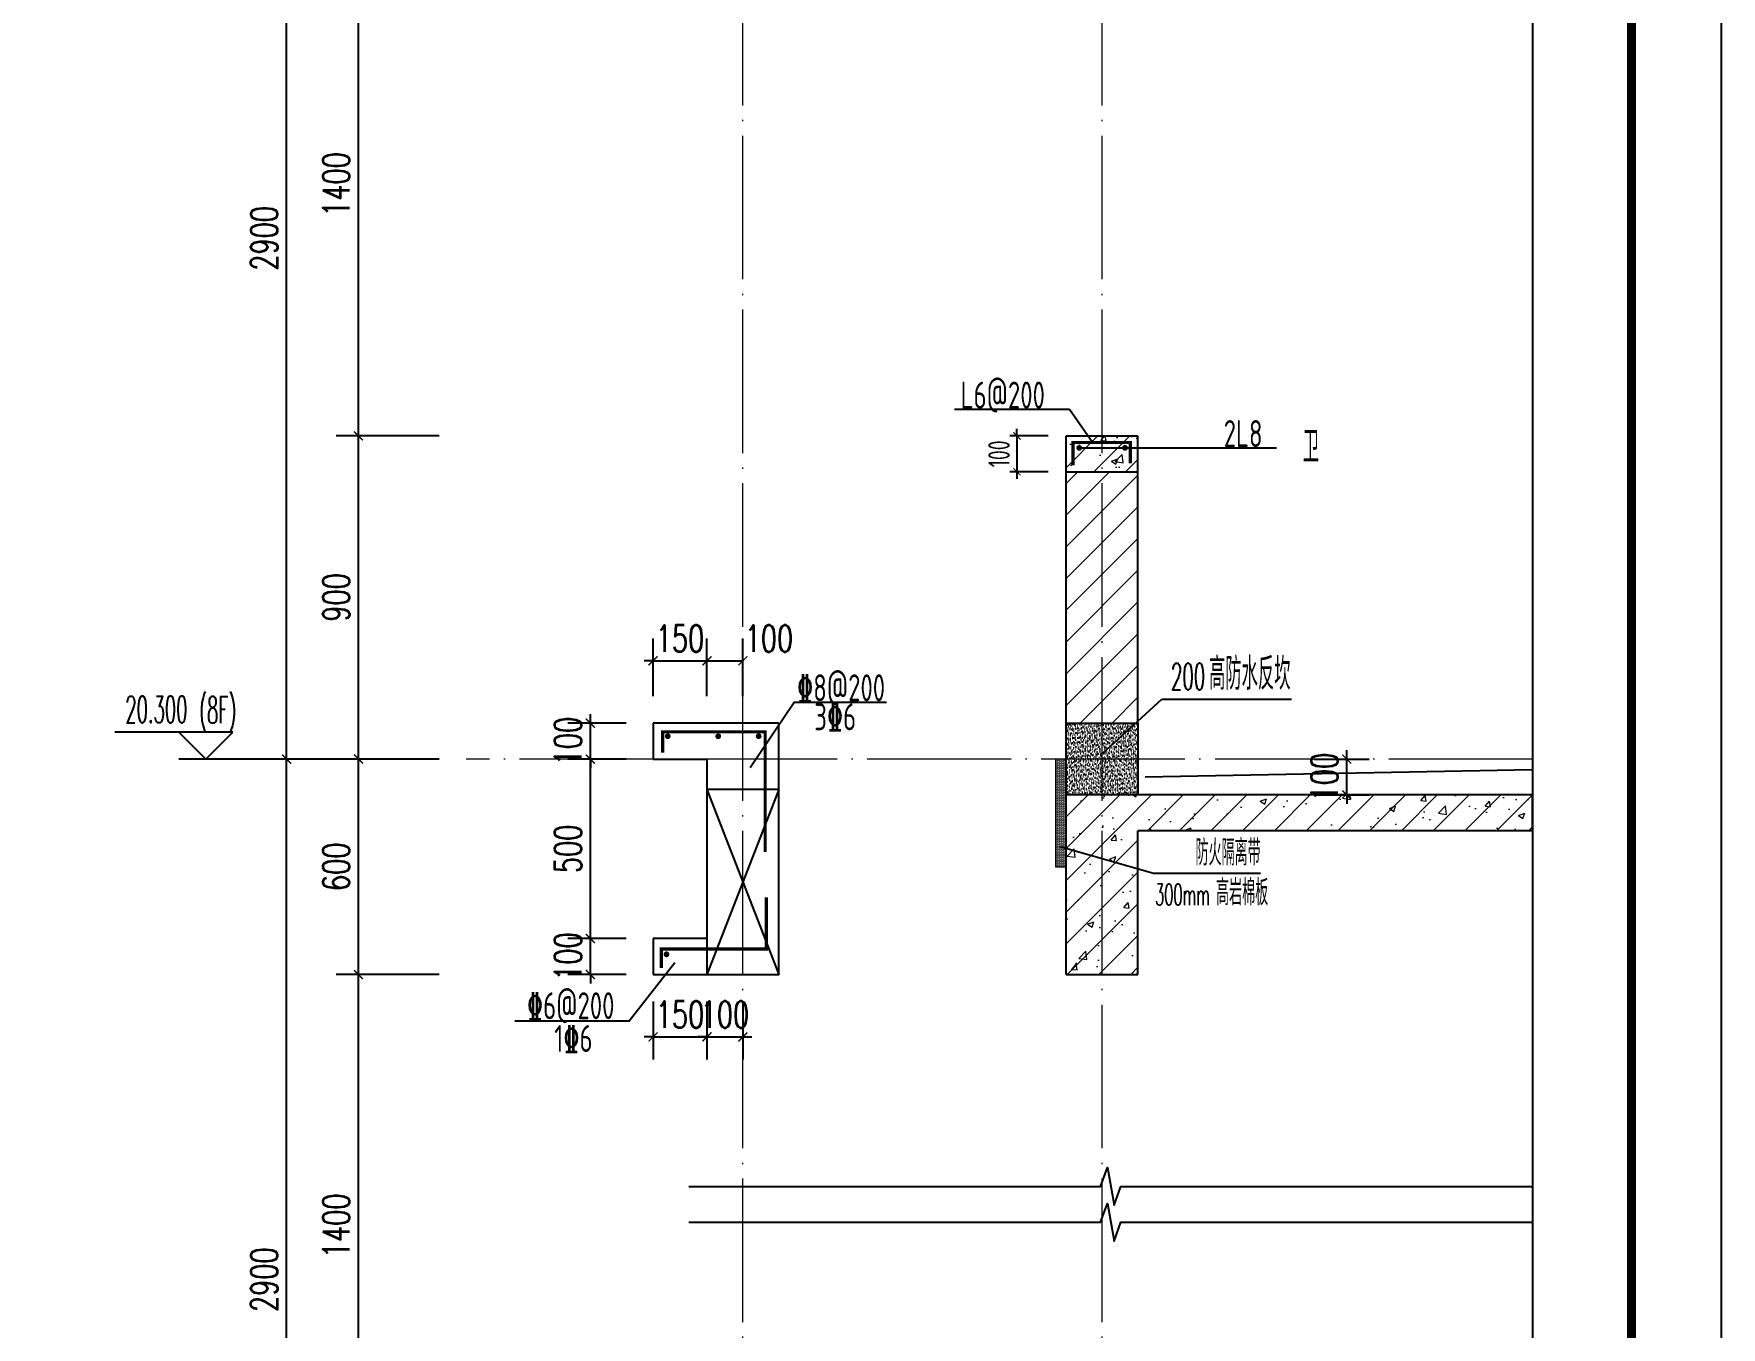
# Model space of a CAD drawing. Extents: x -1058961 to 23600, y -449123 to 2751847.
# Drawn here: x -27609 to -22911, y -22885 to -19283 of the extents above; entities that cross this region are included whole.
import ezdxf

# ---------------------------------------------------------------- set-up
doc = ezdxf.new("R2010")
doc.units = 0
doc.header["$LTSCALE"] = 1000
doc.linetypes.add('DOTE', pattern=[2.4200000000000004, 2, -0.2, 0.02, -0.2])
doc.layers.get('0').update_dxf_attribs({"linetype": 'CONTINUOUS'})
doc.layers.get('DEFPOINTS').update_dxf_attribs({"linetype": 'CONTINUOUS'})
for name, color, linetype in [('DIM', 2, 'CONTINUOUS'), ('DIM_ELEV', 3, 'CONTINUOUS'), ('DIM_IDEN', 67, 'CONTINUOUS'), ('DIM_SYMB', 3, 'CONTINUOUS'), ('PUB_DIM', 3, 'CONTINUOUS'), ('PUB_TEXT', 2, 'CONTINUOUS'), ('REIN', 6, 'CONTINUOUS'), ('S-大样-砼线', 7, 'CONTINUOUS'), ('S-引出线', 40, 'CONTINUOUS'), ('TEXT', 2, 'CONTINUOUS'), ('WALL', 5, 'CONTINUOUS'), ('yichutu', 7, 'CONTINUOUS'), ('看线', 251, 'CONTINUOUS'), ('立面-看线', 251, 'CONTINUOUS')]:
    doc.layers.add(name, color=color, linetype=linetype)
for name, color, linetype, lineweight in [('DOTE', 19, 'DOTE', 9), ('PUB_HATCH', 8, 'CONTINUOUS', 9), ('内粉刷', 37, 'CONTINUOUS', 9), ('图框', 9, 'CONTINUOUS', 18)]:
    doc.layers.add(name, color=color, linetype=linetype, lineweight=lineweight)
doc.styles.add('_TCH_DIM', font='SIMPLEX.shx', dxfattribs={"width": 0.7, "bigfont": 'GBCBIG.shx'})
doc.styles.add('_TCH_DIM_T3', font='SIMPLEX', dxfattribs={"width": 0.7058823529411765, "bigfont": 'GBCBIG'})
doc.styles.add('DIM_FONT_T3', font='SIMPLEX', dxfattribs={"width": 0.7058823529411765, "bigfont": 'GBCBIG'})
doc.styles.add('TSSD_DIMENSION', font='Tssdeng.shx', dxfattribs={"width": 0.7, "bigfont": 'tssdchn.shx'})
doc.styles.add('TSSD_REIN', font='tssdeng.shx', dxfattribs={"width": 0.7, "height": 300, "bigfont": 'tssdchn.shx'})
doc.styles.add('w', font='tssdeng.shx', dxfattribs={"width": 0.8, "bigfont": 'tssdchn.shx'})
doc.dimstyles.new('_TCH_ARCH&&25', dxfattribs={"dimtxt": 74.375, "dimasz": 25, "dimexe": 62.5, "dimexo": 75, "dimgap": 25, "dimtad": 1, "dimdec": 0, "dimzin": 0, "dimdsep": 46, "dimtxsty": '_TCH_DIM_T3', "dimblk": 'ARCHTICK', "dimcen": 0.09, "dimclrt": 7, "dimazin": 0, "dimtfac": 1, "dimtdec": 0, "dimtix": 1, "dimtmove": 2, "dimatfit": 3, "dimldrblk": 'ARCHTICK', "dimfxl": 0, "dimtolj": 1, "dimtzin": 0, "dimarcsym": 0})
doc.dimstyles.new('TSSD_20_20', dxfattribs={"dimtxt": 60, "dimasz": 20, "dimexe": 20, "dimexo": 50, "dimgap": 20, "dimtad": 1, "dimdec": 0, "dimzin": 0, "dimdsep": 46, "dimtxsty": 'TSSD_DIMENSION', "dimblk": 'ARCHTICK', "dimblk1": 'ARCHTICK', "dimblk2": 'ARCHTICK', "dimcen": 0, "dimdle": 20, "dimclrt": 7, "dimadec": 0, "dimazin": 0, "dimtfac": 1, "dimtdec": 0, "dimtix": 1, "dimtmove": 2, "dimatfit": 3, "dimfxl": 0, "dimtolj": 1, "dimtzin": 0, "dimarcsym": 0})
pattern_1 = [(45, (0, 0), (-44.19417382415921, 44.19417382415922), []), (49.99999999999999, (0, 0), (179.3150456501884, -15.68803374564878), [18.75, -206.25]), (355, (0, 0), (-34.68783340325, 188.048033425003), [15, -165]), (100.4514, (14.94292, -1.307335), (144.6273454285054, 172.3598855152384), [15.9350475, -175.285528]), (46.18420000000002, (0, 50), (266.8102621564111, -41.37975358225452), [28.125, -309.3749999999999]), (96.6356, (22.23418625, 46.55167325), (233.6656763871758, 243.5294677251104), [23.902572, -262.92825]), (351.1842, (0, 50), (233.6654862834068, 243.5296502313311), [22.5, -247.5]), (21, (25, 37.5), (149.2267630296154, -100.6547226663347), [18.75, -206.25]), (326.0000000000001, (25, 37.5), (60.82883298039543, 181.2875112617133), [15, -165]), (71.4514, (37.43555825, 29.1120985), (210.0556571453725, 80.6326241774881), [15.9350475, -175.285528]), (37.50000000000001, (0, 0), (3.039963829322667, 83.22346345782788), [0, -163, 0, -167.5, 0, -165.625]), (7.499999999999999, (0, 0), (65.76738436053715, 98.60292797059006), [0, -95.5, 0, -159.25, 0, -63.125]), (327.5, (-55.75, 0), (133.4556090431022, -5.638717933594939), [0, -62.5, 0, -195, 0, -258.75]), (317.5, (-80.75, 0), (145.7965423355966, 25.02624558307943), [0, -81.25, 0, -129.5, 0, -183.75])]

# ---------------------------------------------------------------- blocks, each defined once
blk = doc.blocks.new('GFDDDDRG')
at = {"layer": '图框'}
blk.add_lwpolyline([(923309.7791572664, -107436.9617041193), (923309.7791572663, -159999.4617041193), (893609.7791572664, -159999.4617041193), (893609.7791572665, -107436.9617041193)], close=True, dxfattribs=at)
blk.add_lwpolyline([(923309.7791572664, -107436.9617041193), (923309.7791572663, -159999.4617041193), (893609.7791572664, -159999.4617041193), (893609.7791572665, -107436.9617041193)], close=True, dxfattribs=at)
at = {"layer": '图框', "const_width": 50}
blk.add_lwpolyline([(894109.7791572664, -159499.4617041193), (922809.7791572663, -159499.4617041193), (922809.7791572664, -108686.9617041193), (894109.7791572665, -108686.9617041193)], close=True, dxfattribs=at)
blk = doc.blocks.new('yct-1051-594-26275-14850-25-1002.0')
at = {"layer": 'yichutu', "color": 7}
blk.add_lwpolyline([(0, 0), (0, 14850), (26275, 14850), (26275, 0)], close=True, dxfattribs=at)
blk = doc.blocks.new('_ArchTick')
at = {"color": 0, "linetype": 'ByBlock', "const_width": 0.15}
blk.add_lwpolyline([(-0.5, -0.5), (0.5, 0.5)], dxfattribs=at)
blk = doc.blocks.new('*D1398')
at = {"layer": 'DEFPOINTS', "color": 0}
for p in [(932450.9182588418, -117186.0825243755), (932625.5290252911, -117186.0825243755), (932625.5290252911, -117286.0825243912)]:
    blk.add_point(p, dxfattribs=at)
at = {"layer": 'PUB_DIM', "color": 0, "lineweight": -2}
for p, q in [((932450.9182588418, -117186.0825243755), (932450.9182588418, -117161.0825243755)), ((932550.5290252911, -117186.0825243755), (932388.4182588418, -117186.0825243755)), ((932450.9182588418, -117286.0825243912), (932450.9182588418, -117186.0825243755)), ((932550.5290252911, -117286.0825243912), (932388.4182588418, -117286.0825243912)), ((932450.9182588418, -117286.0825243912), (932450.9182588418, -117311.0825243912))]:
    blk.add_line(p, q, dxfattribs=at)
at = {"layer": 'PUB_DIM', "color": 0, "lineweight": -2, "xscale": 25, "yscale": 25, "zscale": 25}
for p, rotation in [((932450.9182588418, -117186.0825243755), 270), ((932450.9182588418, -117286.0825243912), 90)]:
    blk.add_blockref('_ArchTick', p, dxfattribs=dict(at, rotation=rotation))
at = {"layer": 'PUB_DIM', "color": 7, "insert": (932388.7307588418, -117236.0825243832), "char_height": 74.375, "attachment_point": 5, "rotation": 90, "style": '_TCH_DIM_T3'}
blk.add_mtext('\\A1;100', dxfattribs=at)
blk = doc.blocks.new('*D1399')
at = {"layer": 'DEFPOINTS', "color": 0}
for p in [(932450.9182588418, -117286.0825243912), (932625.5290252911, -117286.0825243912), (932625.5290252911, -117786.0825243912)]:
    blk.add_point(p, dxfattribs=at)
at = {"layer": 'PUB_DIM', "color": 0, "lineweight": -2}
for p, q in [((932550.5290252911, -117286.0825243912), (932388.4182588418, -117286.0825243912)), ((932450.9182588418, -117786.0825243912), (932450.9182588418, -117286.0825243912)), ((932550.5290252911, -117786.0825243912), (932388.4182588418, -117786.0825243912))]:
    blk.add_line(p, q, dxfattribs=at)
at = {"layer": 'PUB_DIM', "color": 0, "lineweight": -2, "xscale": 25, "yscale": 25, "zscale": 25}
for p, rotation in [((932450.9182588418, -117286.0825243912), 90), ((932450.9182588418, -117786.0825243912), 270)]:
    blk.add_blockref('_ArchTick', p, dxfattribs=dict(at, rotation=rotation))
at = {"layer": 'PUB_DIM', "color": 7, "insert": (932388.7307588418, -117536.082524391), "char_height": 74.375, "attachment_point": 5, "rotation": 90, "style": '_TCH_DIM_T3'}
blk.add_mtext('\\A1;500', dxfattribs=at)
blk = doc.blocks.new('*D1400')
at = {"layer": 'DEFPOINTS', "color": 0}
for p in [(932450.9182588418, -117786.0825243912), (932625.5290252911, -117786.0825243912), (932625.5290252911, -117886.0825243911)]:
    blk.add_point(p, dxfattribs=at)
at = {"layer": 'PUB_DIM', "color": 0, "lineweight": -2}
for p, q in [((932450.9182588418, -117786.0825243912), (932450.9182588418, -117761.0825243912)), ((932550.5290252911, -117786.0825243912), (932388.4182588418, -117786.0825243912)), ((932450.9182588418, -117886.0825243911), (932450.9182588418, -117786.0825243912)), ((932550.5290252911, -117886.0825243911), (932388.4182588418, -117886.0825243911)), ((932450.9182588418, -117886.0825243911), (932450.9182588418, -117911.0825243911))]:
    blk.add_line(p, q, dxfattribs=at)
at = {"layer": 'PUB_DIM', "color": 0, "lineweight": -2, "xscale": 25, "yscale": 25, "zscale": 25}
for p, rotation in [((932450.9182588418, -117786.0825243912), 270), ((932450.9182588418, -117886.0825243911), 90)]:
    blk.add_blockref('_ArchTick', p, dxfattribs=dict(at, rotation=rotation))
at = {"layer": 'PUB_DIM', "color": 7, "insert": (932388.7307588418, -117836.082524391), "char_height": 74.375, "attachment_point": 5, "rotation": 90, "style": '_TCH_DIM_T3'}
blk.add_mtext('\\A1;100', dxfattribs=at)
blk = doc.blocks.new('*D1401')
at = {"layer": 'DEFPOINTS', "color": 0}
for p in [(932625.5290252911, -117886.0825243875), (932775.5290252896, -117886.0825243904), (932775.5290252896, -118059.7932143435)]:
    blk.add_point(p, dxfattribs=at)
at = {"layer": 'PUB_DIM', "color": 0, "lineweight": -2}
for p, q in [((932625.5290252911, -117961.0825243875), (932625.5290252911, -118122.2932143435)), ((932775.5290252896, -117961.0825243904), (932775.5290252896, -118122.2932143435)), ((932625.5290252911, -118059.7932143435), (932600.5290252911, -118059.7932143435)), ((932625.5290252911, -118059.7932143435), (932775.5290252896, -118059.7932143435)), ((932775.5290252896, -118059.7932143435), (932800.5290252896, -118059.7932143435))]:
    blk.add_line(p, q, dxfattribs=at)
at = {"layer": 'PUB_DIM', "color": 0, "lineweight": -2, "xscale": 25, "yscale": 25, "zscale": 25}
blk.add_blockref('_ArchTick', (932625.5290252911, -118059.7932143435), dxfattribs=at)
at = {"layer": 'PUB_DIM', "color": 0, "lineweight": -2, "xscale": 25, "yscale": 25, "zscale": 25, "rotation": 180}
blk.add_blockref('_ArchTick', (932775.5290252896, -118059.7932143435), dxfattribs=at)
at = {"layer": 'PUB_DIM', "color": 7, "insert": (932700.5290252904, -117997.6057143435), "char_height": 74.375, "attachment_point": 5, "style": '_TCH_DIM_T3'}
blk.add_mtext('\\A1;150', dxfattribs=at)
blk = doc.blocks.new('*D1402')
at = {"layer": 'DEFPOINTS', "color": 0}
for p in [(932775.5290252896, -117886.0825243904), (932875.5290186122, -117886.0825243923), (932875.5290186122, -118059.7932143459)]:
    blk.add_point(p, dxfattribs=at)
at = {"layer": 'PUB_DIM', "color": 0, "lineweight": -2}
for p, q in [((932775.5290252896, -117961.0825243904), (932775.5290252896, -118122.2932143459)), ((932875.5290186122, -117961.0825243923), (932875.5290186122, -118122.2932143459)), ((932775.5290252896, -118059.7932143459), (932750.5290252896, -118059.7932143459)), ((932775.5290252896, -118059.7932143459), (932875.5290186122, -118059.7932143459)), ((932875.5290186122, -118059.7932143459), (932900.5290186122, -118059.7932143459))]:
    blk.add_line(p, q, dxfattribs=at)
at = {"layer": 'PUB_DIM', "color": 0, "lineweight": -2, "xscale": 25, "yscale": 25, "zscale": 25}
blk.add_blockref('_ArchTick', (932775.5290252896, -118059.7932143459), dxfattribs=at)
at = {"layer": 'PUB_DIM', "color": 0, "lineweight": -2, "xscale": 25, "yscale": 25, "zscale": 25, "rotation": 180}
blk.add_blockref('_ArchTick', (932875.5290186122, -118059.7932143459), dxfattribs=at)
at = {"layer": 'PUB_DIM', "color": 7, "insert": (932825.5290219509, -117997.6057143459), "char_height": 74.375, "attachment_point": 5, "style": '_TCH_DIM_T3'}
blk.add_mtext('\\A1;100', dxfattribs=at)
blk = doc.blocks.new('*D1403')
at = {"layer": 'DEFPOINTS', "color": 0}
for p in [(934390.7113845855, -117286.0823870408), (934556.671269677, -117286.0823870408), (934390.7113845855, -117386.0823868569)]:
    blk.add_point(p, dxfattribs=at)
at = {"layer": 'PUB_DIM', "color": 0, "lineweight": -2}
for p, q in [((934556.671269677, -117286.0823870408), (934556.671269677, -117261.0823870408)), ((934465.7113845855, -117286.0823870408), (934619.171269677, -117286.0823870408)), ((934556.671269677, -117386.0823868569), (934556.671269677, -117286.0823870408)), ((934465.7113845855, -117386.0823868569), (934619.171269677, -117386.0823868569)), ((934556.671269677, -117386.0823868569), (934556.671269677, -117411.0823868569))]:
    blk.add_line(p, q, dxfattribs=at)
at = {"layer": 'PUB_DIM', "color": 0, "lineweight": -2, "xscale": 25, "yscale": 25, "zscale": 25}
for p, rotation in [((934556.671269677, -117286.0823870408), 270), ((934556.671269677, -117386.0823868569), 90)]:
    blk.add_blockref('_ArchTick', p, dxfattribs=dict(at, rotation=rotation))
at = {"layer": 'PUB_DIM', "color": 7, "insert": (934494.483769677, -117336.0823869487), "char_height": 74.375, "attachment_point": 5, "rotation": 90, "style": '_TCH_DIM_T3'}
blk.add_mtext('\\A1;100', dxfattribs=at)
blk = doc.blocks.new('*D1404')
at = {"layer": 'DEFPOINTS', "color": 0}
for p in [(932775.5290252895, -117012.3718344355), (932625.529025291, -117186.0825243915), (932775.5290252895, -117186.0825243886)]:
    blk.add_point(p, dxfattribs=at)
at = {"layer": 'PUB_DIM', "color": 0, "lineweight": -2}
for p, q in [((932625.529025291, -117111.0825243915), (932625.529025291, -116949.8718344355)), ((932775.5290252895, -117111.0825243886), (932775.5290252895, -116949.8718344355)), ((932625.529025291, -117012.3718344355), (932600.529025291, -117012.3718344355)), ((932625.529025291, -117012.3718344355), (932775.5290252895, -117012.3718344355)), ((932775.5290252895, -117012.3718344355), (932800.5290252895, -117012.3718344355))]:
    blk.add_line(p, q, dxfattribs=at)
at = {"layer": 'PUB_DIM', "color": 0, "lineweight": -2, "xscale": 25, "yscale": 25, "zscale": 25}
blk.add_blockref('_ArchTick', (932625.529025291, -117012.3718344355), dxfattribs=at)
at = {"layer": 'PUB_DIM', "color": 0, "lineweight": -2, "xscale": 25, "yscale": 25, "zscale": 25, "rotation": 180}
blk.add_blockref('_ArchTick', (932775.5290252895, -117012.3718344355), dxfattribs=at)
at = {"layer": 'PUB_DIM', "color": 7, "insert": (932700.5290252902, -116950.1843344355), "char_height": 74.375, "attachment_point": 5, "style": '_TCH_DIM_T3'}
blk.add_mtext('\\A1;150', dxfattribs=at)
blk = doc.blocks.new('*D1405')
at = {"layer": 'DEFPOINTS', "color": 0}
for p in [(932875.5290186121, -117012.3718344331), (932775.5290252895, -117186.0825243886), (932875.5290186121, -117186.0825243867)]:
    blk.add_point(p, dxfattribs=at)
at = {"layer": 'PUB_DIM', "color": 0, "lineweight": -2}
for p, q in [((932775.5290252895, -117111.0825243886), (932775.5290252895, -116949.8718344331)), ((932875.5290186121, -117111.0825243867), (932875.5290186121, -116949.8718344331)), ((932775.5290252895, -117012.3718344331), (932875.5290186121, -117012.3718344331))]:
    blk.add_line(p, q, dxfattribs=at)
at = {"layer": 'PUB_DIM', "color": 0, "lineweight": -2, "xscale": 25, "yscale": 25, "zscale": 25, "rotation": 180}
blk.add_blockref('_ArchTick', (932775.5290252895, -117012.3718344331), dxfattribs=at)
at = {"layer": 'PUB_DIM', "color": 0, "lineweight": -2, "xscale": 25, "yscale": 25, "zscale": 25}
blk.add_blockref('_ArchTick', (932875.5290186121, -117012.3718344331), dxfattribs=at)
at = {"layer": 'PUB_DIM', "color": 7, "insert": (932947.9456852787, -116950.1843344331), "char_height": 74.375, "attachment_point": 5, "style": '_TCH_DIM_T3'}
blk.add_mtext('\\A1;100', dxfattribs=at)
blk = doc.blocks.new('VDVDXAXFSFFX')
at = {"layer": 'PUB_HATCH'}
h = blk.add_hatch(dxfattribs=at)
h.set_pattern_fill('DOTS', color=251, scale=2, style=0)
h.set_pattern_definition([(0, (924712.4965232481, -148185.5928938247), (1.5875, 3.175), [0, -3.175])])
h.paths.add_polyline_path([(924682.496528509, -148185.5928938247), (924712.4965288265, -148185.5928938247), (924712.4965296196, -147935.5928918117), (924712.4965296126, -147885.5928918776), (924712.4965232481, -147885.5928918157), (924712.4965232481, -147885.5928938247), (924682.496528509, -147885.5928938247)])
at = {"layer": 'DIM_IDEN', "color": 5}
for p, q in [((924695.4944669578, -148129.2886519908), (924955.5658560492, -148202.8897275763)), ((924955.5658560492, -148202.8897275763), (925253.409062462, -148202.8897275763))]:
    blk.add_line(p, q, dxfattribs=at)
at = {"layer": 'PUB_HATCH', "color": 5}
blk.add_lwpolyline([(924712.4965232481, -147885.5928938247), (924682.496528509, -147885.5928938247), (924682.496528509, -148185.5928938247), (924712.4965232481, -148185.5928938247)], close=True, dxfattribs=at)
at = {"layer": 'PUB_TEXT', "style": 'DIM_FONT_T3', "width": 0.7058823529411765}
blk.add_text('防火隔离带', height=71.48936170212767, dxfattribs=at).set_placement((925072.609312775, -148181.8897275763))
at = {"layer": 'PUB_TEXT', "color": 5, "style": 'DIM_FONT_T3'}
for s, height, width, p in [('高岩棉板', 71.48936170212767, 0.7058823529411765, (925129.763970727, -148292.9097275763)), ('300mm', 59.5, 0.4982698961937717, (924960.3522060211, -148292.9097275763))]:
    blk.add_text(s, height=height, dxfattribs=dict(at, width=width)).set_placement(p)
blk = doc.blocks.new('*D1866')
at = {"layer": 'DEFPOINTS', "color": 0}
for p in [(-26704.66929000791, -21903.12175047578), (-26404.66928998719, -21903.12175047578), (-26404.66928998719, -23303.12161294185)]:
    blk.add_point(p, dxfattribs=at)
at = {"layer": 'PUB_DIM', "color": 0, "lineweight": -2}
for p, q in [((-26479.66928998719, -21903.12175047578), (-26767.16929000791, -21903.12175047578)), ((-26704.66929000791, -23303.12161294185), (-26704.66929000791, -21903.12175047578)), ((-26479.66928998719, -23303.12161294185), (-26767.16929000791, -23303.12161294185))]:
    blk.add_line(p, q, dxfattribs=at)
at = {"layer": 'PUB_DIM', "color": 0, "lineweight": -2, "xscale": 25, "yscale": 25, "zscale": 25}
for p, rotation in [((-26704.66929000791, -21903.12175047578), 90), ((-26704.66929000791, -23303.12161294185), 270)]:
    blk.add_blockref('_ArchTick', p, dxfattribs=dict(at, rotation=rotation))
at = {"layer": 'PUB_DIM', "color": 7, "insert": (-26766.8567900079, -22603.12168170882), "char_height": 74.375, "attachment_point": 5, "rotation": 90, "style": '_TCH_DIM_T3'}
blk.add_mtext('\\A1;1400', dxfattribs=at)
blk = doc.blocks.new('*D1867')
at = {"layer": 'DEFPOINTS', "color": 0}
for p in [(-26704.66929000791, -21303.12175046228), (-26404.66928998719, -21303.12175046228), (-26404.66928998719, -21903.12175047578)]:
    blk.add_point(p, dxfattribs=at)
at = {"layer": 'PUB_DIM', "color": 0, "lineweight": -2}
for p, q in [((-26479.66928998719, -21303.12175046228), (-26767.16929000791, -21303.12175046228)), ((-26704.66929000791, -21903.12175047578), (-26704.66929000791, -21303.12175046228)), ((-26479.66928998719, -21903.12175047578), (-26767.16929000791, -21903.12175047578))]:
    blk.add_line(p, q, dxfattribs=at)
at = {"layer": 'PUB_DIM', "color": 0, "lineweight": -2, "xscale": 25, "yscale": 25, "zscale": 25}
for p, rotation in [((-26704.66929000791, -21303.12175046228), 90), ((-26704.66929000791, -21903.12175047578), 270)]:
    blk.add_blockref('_ArchTick', p, dxfattribs=dict(at, rotation=rotation))
at = {"layer": 'PUB_DIM', "color": 7, "insert": (-26766.8567900079, -21603.12175046904), "char_height": 74.375, "attachment_point": 5, "rotation": 90, "style": '_TCH_DIM_T3'}
blk.add_mtext('\\A1;600', dxfattribs=at)
blk = doc.blocks.new('*D1868')
at = {"layer": 'DEFPOINTS', "color": 0}
for p in [(-26704.66929000791, -20403.1216129415), (-26404.66928998719, -20403.1216129415), (-26404.66928998719, -21303.12175046228)]:
    blk.add_point(p, dxfattribs=at)
at = {"layer": 'PUB_DIM', "color": 0, "lineweight": -2}
for p, q in [((-26479.66928998719, -20403.1216129415), (-26767.16929000791, -20403.1216129415)), ((-26704.66929000791, -21303.12175046228), (-26704.66929000791, -20403.1216129415)), ((-26479.66928998719, -21303.12175046228), (-26767.16929000791, -21303.12175046228))]:
    blk.add_line(p, q, dxfattribs=at)
at = {"layer": 'PUB_DIM', "color": 0, "lineweight": -2, "xscale": 25, "yscale": 25, "zscale": 25}
for p, rotation in [((-26704.66929000791, -20403.1216129415), 90), ((-26704.66929000791, -21303.12175046228), 270)]:
    blk.add_blockref('_ArchTick', p, dxfattribs=dict(at, rotation=rotation))
at = {"layer": 'PUB_DIM', "color": 7, "insert": (-26766.8567900079, -20853.12168170189), "char_height": 74.375, "attachment_point": 5, "rotation": 90, "style": '_TCH_DIM_T3'}
blk.add_mtext('\\A1;900', dxfattribs=at)
blk = doc.blocks.new('*D1869')
at = {"layer": 'DEFPOINTS', "color": 0}
for p in [(-26704.66929000791, -19003.12988467736), (-26404.66928998719, -19003.12988467736), (-26404.66928998719, -20403.1216129415)]:
    blk.add_point(p, dxfattribs=at)
at = {"layer": 'PUB_DIM', "color": 0, "lineweight": -2}
for p, q in [((-26479.66928998719, -19003.12988467736), (-26767.16929000791, -19003.12988467736)), ((-26704.66929000791, -20403.1216129415), (-26704.66929000791, -19003.12988467736)), ((-26479.66928998719, -20403.1216129415), (-26767.16929000791, -20403.1216129415))]:
    blk.add_line(p, q, dxfattribs=at)
at = {"layer": 'PUB_DIM', "color": 0, "lineweight": -2, "xscale": 25, "yscale": 25, "zscale": 25}
for p, rotation in [((-26704.66929000791, -19003.12988467736), 90), ((-26704.66929000791, -20403.1216129415), 270)]:
    blk.add_blockref('_ArchTick', p, dxfattribs=dict(at, rotation=rotation))
at = {"layer": 'PUB_DIM', "color": 7, "insert": (-26766.8567900079, -19703.12574880943), "char_height": 74.375, "attachment_point": 5, "rotation": 90, "style": '_TCH_DIM_T3'}
blk.add_mtext('\\A1;1400', dxfattribs=at)
blk = doc.blocks.new('*D1879')
at = {"layer": 'DEFPOINTS', "color": 0}
for p in [(-26904.66929001233, -21303.12175046239), (-26404.66928998719, -21303.12175046239), (-26404.66928998719, -24203.12175046263)]:
    blk.add_point(p, dxfattribs=at)
at = {"layer": 'PUB_DIM', "color": 0, "lineweight": -2}
for p, q in [((-26479.66928998719, -21303.12175046239), (-26967.16929001233, -21303.12175046239)), ((-26904.66929001233, -24203.12175046263), (-26904.66929001233, -21303.12175046239)), ((-26479.66928998719, -24203.12175046263), (-26967.16929001233, -24203.12175046263))]:
    blk.add_line(p, q, dxfattribs=at)
at = {"layer": 'PUB_DIM', "color": 0, "lineweight": -2, "xscale": 25, "yscale": 25, "zscale": 25}
for p, rotation in [((-26904.66929001233, -21303.12175046239), 90), ((-26904.66929001233, -24203.12175046263), 270)]:
    blk.add_blockref('_ArchTick', p, dxfattribs=dict(at, rotation=rotation))
at = {"layer": 'PUB_DIM', "color": 7, "insert": (-26966.85679001233, -22753.12175046252), "char_height": 74.375, "attachment_point": 5, "rotation": 90, "style": '_TCH_DIM_T3'}
blk.add_mtext('\\A1;2900', dxfattribs=at)
blk = doc.blocks.new('*D1880')
at = {"layer": 'DEFPOINTS', "color": 0}
for p in [(-26904.66929001233, -18403.12175046239), (-26404.66928998719, -18403.12175046239), (-26404.66928998719, -21303.12175046239)]:
    blk.add_point(p, dxfattribs=at)
at = {"layer": 'PUB_DIM', "color": 0, "lineweight": -2}
for p, q in [((-26479.66928998719, -18403.12175046239), (-26967.16929001233, -18403.12175046239)), ((-26904.66929001233, -21303.12175046239), (-26904.66929001233, -18403.12175046239)), ((-26479.66928998719, -21303.12175046239), (-26967.16929001233, -21303.12175046239))]:
    blk.add_line(p, q, dxfattribs=at)
at = {"layer": 'PUB_DIM', "color": 0, "lineweight": -2, "xscale": 25, "yscale": 25, "zscale": 25}
for p, rotation in [((-26904.66929001233, -18403.12175046239), 90), ((-26904.66929001233, -21303.12175046239), 270)]:
    blk.add_blockref('_ArchTick', p, dxfattribs=dict(at, rotation=rotation))
at = {"layer": 'PUB_DIM', "color": 7, "insert": (-26966.85679001233, -19853.1217504624), "char_height": 74.375, "attachment_point": 5, "rotation": 90, "style": '_TCH_DIM_T3'}
blk.add_mtext('\\A1;2900', dxfattribs=at)
blk = doc.blocks.new('*D1428')
at = {"layer": 'DEFPOINTS', "color": 0}
for p in [(-24734.47513302125, -20403.12161294091), (-24871.39230005525, -20503.12161294091), (-24734.47513302125, -20503.12161294091)]:
    blk.add_point(p, dxfattribs=at)
at = {"layer": 'DIM', "color": 0, "lineweight": -2}
for p, q in [((-24871.39230005525, -20403.12161294091), (-24871.39230005525, -20383.12161294091)), ((-24784.47513302125, -20403.12161294091), (-24891.39230005525, -20403.12161294091)), ((-24871.39230005525, -20403.12161294091), (-24871.39230005525, -20503.12161294091)), ((-24784.47513302125, -20503.12161294091), (-24891.39230005525, -20503.12161294091)), ((-24871.39230005525, -20503.12161294091), (-24871.39230005525, -20523.12161294091))]:
    blk.add_line(p, q, dxfattribs=at)
at = {"layer": 'DIM', "color": 0, "lineweight": -2, "xscale": 20, "yscale": 20, "zscale": 20}
for p, rotation in [((-24871.39230005525, -20403.12161294091), 270), ((-24871.39230005525, -20503.12161294091), 90)]:
    blk.add_blockref('_ArchTick', p, dxfattribs=dict(at, rotation=rotation))
at = {"layer": 'DIM', "color": 7, "insert": (-24921.39230005524, -20453.12161294092), "char_height": 60, "attachment_point": 5, "rotation": 90, "style": 'TSSD_DIMENSION'}
blk.add_mtext('\\A1;100', dxfattribs=at)
blk = doc.blocks.new('20210809.02283206')
at = {"layer": 'REIN', "const_width": 9}
blk.add_lwpolyline([(87484.17413905729, 66580.93723980524), (87484.17413905729, 66644.7473179046), (87644.05902665015, 66644.7473179046), (87644.05902665015, 66586.78243779903)], dxfattribs=at)
at = {"layer": 'REIN', "const_width": 8}
for points in [[(87497.66146427253, 66629.68552062381, 1), (87505.66146427253, 66629.68552062381, 1)], [(87625.09821334062, 66629.68552062381, 1), (87633.09821334062, 66629.68552062381, 1)]]:
    blk.add_lwpolyline(points, format="xyb", close=True, dxfattribs=at)
at = {"layer": 'S-引出线'}
for p, q in [((87474.5888281595, 66737.00278282212), (87154.50981688779, 66737.00278282212)), ((87538.80876634456, 66644.7473179046), (87474.5888281595, 66737.00278282212)), ((87501.66146427253, 66629.68552062381), (88051.0763514862, 66629.68552062381))]:
    blk.add_line(p, q, dxfattribs=at)
at = {"layer": 'TEXT', "style": 'w', "width": 0.7}
for s, p in [('L6@200', (87171.47256206069, 66739.17247021152)), ('2L8', (87903.94640226947, 66632.06966891466))]:
    blk.add_text(s, height=75, rotation=1.867629851175362e-07, dxfattribs=at).set_placement(p)
blk = doc.blocks.new('A$C124E38C7')
at = {"layer": 'REIN'}
for points in [[(411.3491916419007, 827.6198026949423, 9, 9, 0), (411.3491916419007, 885.7864124497282, 9, 9, 0), (697.136046927888, 885.7864124497282, 9, 9, 0), (697.136046927888, 551.0904451996903, 9, 9, 0)], [(407.7055343370885, 227.9407258796855, 9, 9, 0), (407.7055343370885, 280.9011473031132, 9, 9, 0), (700.087186511606, 280.9011473031132, 9, 9, 0), (700.087186511606, 425.2876792717143, 9, 9, 0)]]:
    blk.add_lwpolyline(points, format="xyseb", dxfattribs=at)
at = {"layer": 'REIN', "const_width": 8}
for points in [[(421.8327268124558, 873.5427987211733, 1), (429.8327268124558, 873.5427987211733, 1)], [(562.2868298138492, 873.5427987211733, 1), (570.2868298138492, 873.5427987211733, 1)], [(674.8765359376557, 873.5427987211733, 1), (682.8765359376557, 873.5427987211733, 1)], [(418.3428307138383, 266.0767502083327, 1), (426.3428307138383, 266.0767502083327, 1)]]:
    blk.add_lwpolyline(points, format="xyb", close=True, dxfattribs=at)
at = {"layer": 'S-大样-砼线'}
for p, q in [((534.9131775260903, 724.9081133130239), (734.9131767665967, 209.8477938786382)), ((734.9161242698319, 724.9081133109867), (534.9161258917302, 209.8477938691503))]:
    blk.add_line(p, q, dxfattribs=at)
blk.add_lwpolyline([(734.9131833887659, 724.9081133072614), (534.9131775260903, 724.9081133072614), (534.913177951239, 209.8477938728756), (734.9131838129833, 209.8477938728756)], close=True, dxfattribs=at)
at = {"layer": 'S-引出线'}
for points in [[(655.4759675925598, 786.1005740879918), (777.7402859008871, 968.3219862158294), (1034.716379232705, 968.3219862158294)], [(445.2635719589889, 242.7101313573658), (318.597527531907, 79.6172117459937), (0.007638059556484222, 79.6172117459937)]]:
    blk.add_lwpolyline(points, dxfattribs=at)
at = {"layer": 'TEXT', "style": 'TSSD_REIN', "width": 0.7}
for s, p in [('%%1328@200', (785.8780742259696, 970.9405861510313)), ('3%%1326', (833.783343960531, 890.0683411068167)), ('%%1326@200', (33.9313798728399, 85.49755562626524)), ('1%%1326', (110.1330228815787, -5.766491179412697))]:
    blk.add_text(s, height=75, rotation=1.867629851175362e-07, dxfattribs=at).set_placement(p)
blk = doc.blocks.new('HFHFHTFHSD')
at = {"layer": 'PUB_HATCH'}
h = blk.add_hatch(dxfattribs=at)
h.set_pattern_fill('钢筋混凝土', color=256, scale=25, style=0)
h.set_pattern_definition(pattern_1)
h.paths.add_polyline_path([(933975.5290184285, -116486.0823868664), (933975.5290184285, -116386.0823868664), (933775.5290184285, -116386.0823868664), (933775.5290184285, -116486.0823868664)])
h = blk.add_hatch(dxfattribs=at)
h.set_pattern_fill('普通砖', color=256, scale=25, style=0)
h.set_pattern_definition([(45, (0, 44.8778375), (-44.19419150182874, 44.19419150182875), [])])
h.paths.add_polyline_path([(933975.5290117239, -117186.0823858284), (933975.5290117239, -116486.0823868664), (933775.5290117239, -116486.0823868664), (933775.5290117239, -117186.0823858284)])
h = blk.add_hatch(dxfattribs=at)
h.set_pattern_fill('钢筋混凝土', color=256, scale=25, style=0)
h.set_pattern_definition(pattern_1)
h.paths.add_polyline_path([(933975.5290117239, -117886.0823882506), (933975.5290171637, -117486.0823865696), (933775.5290185463, -117386.0823865127), (933775.5290117239, -117886.0823855233)])
h = blk.add_hatch(dxfattribs=at)
h.set_pattern_fill('钢筋混凝土', color=256, scale=25, style=0)
h.set_pattern_definition(pattern_1)
h.paths.add_polyline_path([(935074.0539309505, -117386.0823868618), (933775.5290185463, -117386.0823865127), (933975.5290171637, -117486.0823865696), (935074.0539309231, -117486.0823868618)])
at = {"layer": '立面-看线'}
h = blk.add_hatch(dxfattribs=at)
h.set_pattern_fill('碎沙', color=256, scale=4)
h.set_pattern_definition([(37.50000000000001, (132722.2893678545, -502748.0348455478), (-0.32000625919681, 9.788264746586847), [0, -7.7216, 0, -8.636000000000001, 0, -8.255]), (7.499999999999999, (132722.2893678545, -502748.0348455478), (8.990465662760052, 14.33650201136708), [0, -4.1656, 0, -6.9596, 0, -2.667]), (327.5, (132716.0409678544, -502748.0348455478), (15.81984740482916, 0.028743693570914), [0, -2.54, 0, -9.144, 0, -11.938]), (317.5, (132716.0409678544, -502748.0348455478), (15.27112904944595, 4.458586465144325), [0, -1.27, 0, -5.9944, 0, -6.858])])
h.paths.add_polyline_path([(933775.5290184807, -117386.082385914), (933975.5290185421, -117386.0823862503), (933975.5290185729, -117186.0823860849), (933775.5290185114, -117186.0823855719)])
at = {"layer": 'DIM_IDEN'}
for p, q in [((933875.5292769555, -117271.0822834711), (934042.3401921625, -117119.5647890752)), ((934042.3401921625, -117119.5647890752), (934402.5167037676, -117119.5647890752))]:
    blk.add_line(p, q, dxfattribs=at)
at = {"layer": 'WALL'}
for p, q in [((933775.5290184285, -116486.0823868664), (933775.5290184285, -116386.0823868664)), ((933775.5290184285, -116386.0823868664), (933975.5290184285, -116386.0823868664)), ((933975.5290184285, -116486.0823868664), (933975.5290184285, -116386.0823868664)), ((933775.5290117239, -117186.0823858284), (933775.5290117239, -116486.0823868664)), ((933775.5290184285, -116486.0823868664), (933975.5290184285, -116486.0823868664)), ((933975.5290117239, -117186.0823858284), (933975.5290117239, -116486.0823868664)), ((932975.5290254289, -117186.0825243878), (932625.529025291, -117186.0825243878)), ((932625.529025291, -117186.0825243878), (932625.529025291, -117286.0825243876)), ((932975.5290173707, -117886.0825243869), (932975.5290254289, -117186.0825243878)), ((933775.5290117239, -117186.0823858284), (933975.5290117239, -117186.0823858284)), ((932625.529025291, -117286.0825243876), (932775.529025291, -117286.0825243878)), ((932775.529025291, -117286.0825243878), (932775.529025291, -117786.0825243875)), ((933775.5290117239, -117886.0823855233), (933775.5290185463, -117386.0823865127)), ((935074.0539309505, -117386.0823868618), (933775.5290185463, -117386.0823865127)), ((935074.0539309231, -117486.0823868618), (935074.0539309505, -117386.0823868618)), ((933975.5290117239, -117886.0823882506), (933975.5290171637, -117486.0823865696)), ((935074.0539309231, -117486.0823868618), (933975.5290171637, -117486.0823865696)), ((932775.529025291, -117786.0825243875), (932625.529025291, -117786.0825243875)), ((932625.529025291, -117786.0825243875), (932625.529025291, -117886.0825243875)), ((932625.529025291, -117886.0825243875), (932975.5290173707, -117886.0825243869)), ((933775.5290117239, -117886.0823855233), (933975.5290117239, -117886.0823882506))]:
    blk.add_line(p, q, dxfattribs=at)
blk.add_lwpolyline([(933775.5290184742, -117186.0823858284), (933975.5290186101, -117186.0823858284), (933975.5290186101, -117386.0823858284), (933775.5290184742, -117386.0823858284)], close=True, dxfattribs=at)
at = {"layer": '看线', "color": 32}
blk.add_lwpolyline([(935074.0539309505, -117316.0823868626), (933995.5290179242, -117336.0713298051)], dxfattribs=at)
at = {"layer": 'PUB_TEXT', "style": 'DIM_FONT_T3'}
for s, height, width, p in [('卫', 89.36170212765958, 0.7058823529411765, (934434.7471136091, -116460.4594087483)), ('200', 74.375, 0.4982698961937717, (934067.3493070217, -117093.3147890752)), ('高防水反坎', 89.36170212765958, 0.7058823529411765, (934173.2316599629, -117093.3147890752))]:
    blk.add_text(s, height=height, dxfattribs=dict(at, width=width)).set_placement(p)
at = {"layer": 'PUB_DIM'}
for p1, p2, distance, picture, middle in [((932625.529025291, -117186.0825243915), (932775.5290252895, -117186.0825243886), 173.71068995310634, '*D1404', (932700.5290252902, -116950.1843344355)), ((932625.5290252911, -117286.0825243912), (932625.5290252911, -117186.0825243755), 174.6107664492447, '*D1398', (932388.7307588418, -117236.0825243832)), ((934390.7113845855, -117386.0823868569), (934390.7113845855, -117286.0823870408), -165.95988509152085, '*D1403', (934494.483769677, -117336.0823869487)), ((932625.5290252911, -117786.0825243912), (932625.5290252911, -117286.0825243912), 174.6107664492447, '*D1399', (932388.7307588418, -117536.082524391)), ((932625.5290252911, -117886.0825243911), (932625.5290252911, -117786.0825243912), 174.6107664492447, '*D1400', (932388.7307588418, -117836.082524391)), ((932625.5290252911, -117886.0825243875), (932775.5290252896, -117886.0825243904), -173.71068995310634, '*D1401', (932700.5290252904, -117997.6057143435)), ((932775.5290252896, -117886.0825243904), (932875.5290186122, -117886.0825243923), -173.7106899536011, '*D1402', (932825.5290219509, -117997.6057143459))]:
    dim = blk.add_aligned_dim(p1=p1, p2=p2, distance=distance, dimstyle='_TCH_ARCH&&25', dxfattribs=at)
    dim.commit()
    dim.dimension.update_dxf_attribs({"geometry": picture, "text_midpoint": middle})
dim = blk.add_linear_dim(base=(932875.5290186121, -117012.3718344331), p1=(932775.5290252895, -117186.0825243886), p2=(932875.5290186121, -117186.0825243867), angle=1.092230030539042e-09, dimstyle='_TCH_ARCH&&25', dxfattribs=at)
dim.commit()
dim.dimension.update_dxf_attribs({"geometry": '*D1405', "text_midpoint": (932947.9456852787, -116950.1843344331), "dimtype": 129})

msp = doc.modelspace()

# ---------------------------------------------------------------- linework, layer by layer
at = {"layer": 'DIM_ELEV'}
for p, q in [((-27054.66929001373, -21228.12175046251), (-27382.66929001373, -21228.12175046251)), ((-27129.66929001373, -21303.12175046251), (-27204.66929001373, -21228.12175046251)), ((-27129.66929001373, -21303.12175046251), (-27054.66929001373, -21228.12175046251)), ((-26704.66929000802, -21303.12175046251), (-27204.66929001373, -21303.12175046251))]:
    msp.add_line(p, q, dxfattribs=at)
at = {"layer": 'DIM_SYMB'}
msp.add_lwpolyline([(-23435.95021368039, -14983.12174741004), (-23435.95021368086, -24614.9978937392), (-23383.45021368086, -24634.10633103817), (-23488.45021368086, -24652.62066401256), (-23435.95021368086, -24671.2478937392), (-23435.95021368132, -34303.12404006842)], dxfattribs=at)
at = {"layer": 'DIM_SYMB', "color": 5}
for points in [[(-25784.47511938412, -22493.17546311702), (-24638.33766653237, -22493.17546563409), (-24619.22922911809, -22440.67546567606), (-24600.71489637427, -22545.67546571675), (-24582.08766653237, -22493.17546575767), (-23435.95021368063, -22493.17546827474)], [(-25784.47511938412, -22593.17546311702), (-24638.33766653237, -22593.17546563409), (-24619.22922911809, -22540.67546567606), (-24600.71489637427, -22645.67546571675), (-24582.08766653237, -22593.17546575767), (-23435.95021368063, -22593.17546827474)]]:
    msp.add_lwpolyline(points, dxfattribs=at)
at = {"layer": 'DOTE', "color": 1, "linetype": 'DOTE', "ltscale": 0.2}
for p, q in [((-25634.47513290693, -34003.12404006842), (-25634.47513290739, -14403.12175046239)), ((-24634.47513290693, -34003.12404006842), (-24634.47513290739, -14403.12175046239)), ((-23435.95021368063, -21303.12175046228), (-26404.66928998719, -21303.12175046228))]:
    msp.add_line(p, q, dxfattribs=at)

# ---------------------------------------------------------------- block references
at = {"xscale": 0.5, "yscale": 0.5, "zscale": 0.5}
msp.add_blockref('GFDDDDRG', (-484565.4759816508, 41823.38386412762), dxfattribs=at)
for name, p in [('HFHFHTFHSD', (-958510.0041514498, 95982.96077392553)), ('VDVDXAXFSFFX', (-949446.9716562238, 126582.4712206537))]:
    msp.add_blockref(name, p)
at = {"layer": 'REIN'}
msp.add_blockref('20210809.02283206', (-112199.6579269826, -87066.2283770321), dxfattribs=at)
at = {"layer": 'yichutu', "rotation": 270}
msp.add_blockref('yct-1051-594-26275-14850-25-1002.0', (-37760.58640301751, -11895.09698793205), dxfattribs=at)
at = {"layer": '内粉刷'}
msp.add_blockref('A$C124E38C7', (-26269.38831789279, -22113.02177280275), dxfattribs=at)

# ---------------------------------------------------------------- texts
at = {"layer": 'PUB_TEXT', "style": '_TCH_DIM', "width": 0.4941176470588236}
for s, p in [('20.300', (-27353.7692900137, -21201.87175046251)), ('(8F)', (-27148.36929001368, -21203.09675046249))]:
    msp.add_text(s, height=74.375, dxfattribs=at).set_placement(p)

# ---------------------------------------------------------------- dimensions: what is measured, and where the dimension line sits
at = {"layer": 'DIM'}
dim = msp.add_linear_dim(base=(-24871.39230005525, -20503.12161294091), p1=(-24734.47513302125, -20403.12161294091), p2=(-24734.47513302125, -20503.12161294091), angle=90, dimstyle='TSSD_20_20', dxfattribs=at)
dim.commit()
dim.dimension.update_dxf_attribs({"geometry": '*D1428', "text_midpoint": (-24921.39230005524, -20453.12161294092)})
at = {"layer": 'PUB_DIM'}
for p1, p2, distance, picture, middle in [((-26404.66928998719, -21303.12175046239), (-26404.66928998719, -18403.12175046239), 500.00000002514207, '*D1880', (-26966.85679001233, -19853.1217504624)), ((-26404.66928998719, -20403.1216129415), (-26404.66928998719, -19003.12988467736), 300.0000000207219, '*D1869', (-26766.8567900079, -19703.12574880943)), ((-26404.66928998719, -21303.12175046228), (-26404.66928998719, -20403.1216129415), 300.0000000207219, '*D1868', (-26766.8567900079, -20853.12168170189)), ((-26404.66928998719, -24203.12175046263), (-26404.66928998719, -21303.12175046239), 500.00000002514207, '*D1879', (-26966.85679001233, -22753.12175046252)), ((-26404.66928998719, -21903.12175047578), (-26404.66928998719, -21303.12175046228), 300.0000000207219, '*D1867', (-26766.8567900079, -21603.12175046904)), ((-26404.66928998719, -23303.12161294185), (-26404.66928998719, -21903.12175047578), 300.0000000207219, '*D1866', (-26766.8567900079, -22603.12168170882))]:
    dim = msp.add_aligned_dim(p1=p1, p2=p2, distance=distance, dimstyle='_TCH_ARCH&&25', dxfattribs=at)
    dim.commit()
    dim.dimension.update_dxf_attribs({"geometry": picture, "text_midpoint": middle})

doc.saveas('drawing.dxf')
